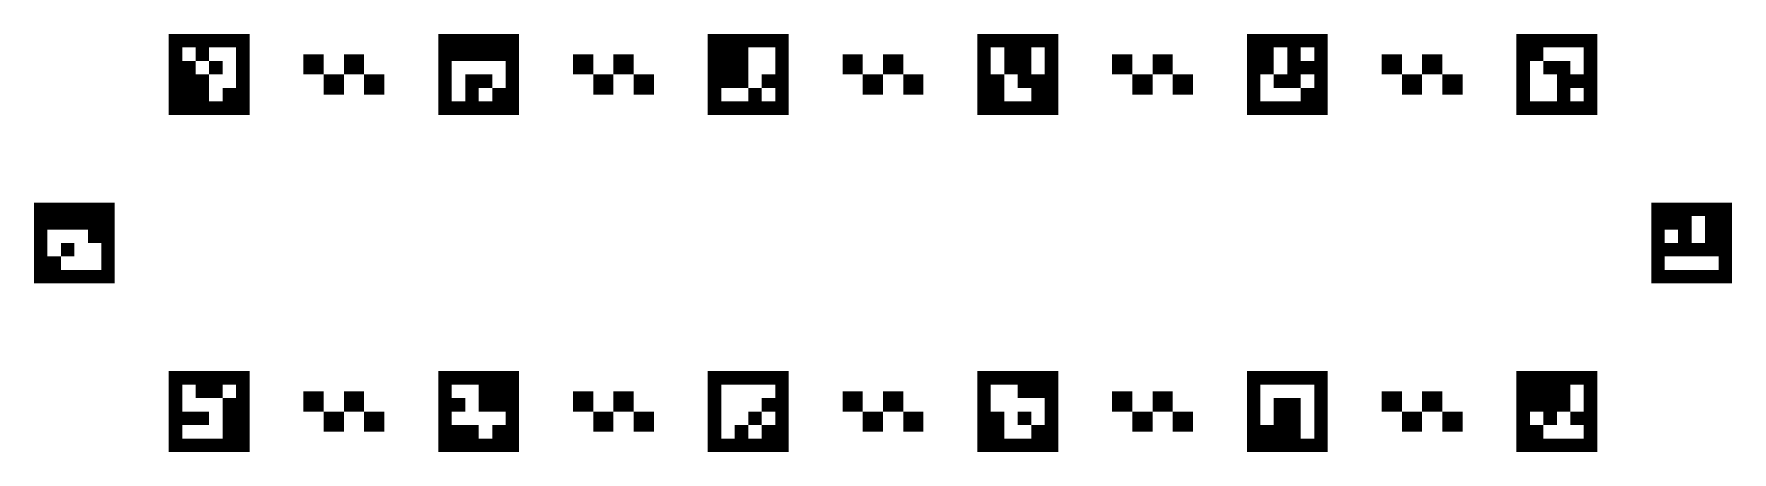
# Model space of a CAD drawing. Header units: millimetres. Extents: x 4 to 256, y 4 to 66.
import ezdxf

# ---------------------------------------------------------------- set-up
doc = ezdxf.new("R2010")
doc.units = ezdxf.units.MM
doc.layers.add('BLACK_FILLED_AREAS', color=1, linetype='Continuous')

msp = doc.modelspace()

# ---------------------------------------------------------------- hatches: boundary and pattern name
at = {"layer": 'BLACK_FILLED_AREAS'}
for points in [[(24, 64), (26, 64), (26, 66), (24, 66)], [(26, 64), (28, 64), (28, 66), (26, 66)], [(28, 64), (30, 64), (30, 66), (28, 66)], [(30, 64), (32, 64), (32, 66), (30, 66)], [(32, 64), (34, 64), (34, 66), (32, 66)], [(34, 64), (36, 64), (36, 66), (34, 66)], [(64, 64), (66, 64), (66, 66), (64, 66)], [(66, 64), (68, 64), (68, 66), (66, 66)], [(68, 64), (70, 64), (70, 66), (68, 66)], [(70, 64), (72, 64), (72, 66), (70, 66)], [(72, 64), (74, 64), (74, 66), (72, 66)], [(74, 64), (76, 64), (76, 66), (74, 66)], [(104, 64), (106, 64), (106, 66), (104, 66)], [(106, 64), (108, 64), (108, 66), (106, 66)], [(108, 64), (110, 64), (110, 66), (108, 66)], [(110, 64), (112, 64), (112, 66), (110, 66)], [(112, 64), (114, 64), (114, 66), (112, 66)], [(114, 64), (116, 64), (116, 66), (114, 66)], [(144, 64), (146, 64), (146, 66), (144, 66)], [(146, 64), (148, 64), (148, 66), (146, 66)], [(148, 64), (150, 64), (150, 66), (148, 66)], [(150, 64), (152, 64), (152, 66), (150, 66)], [(152, 64), (154, 64), (154, 66), (152, 66)], [(154, 64), (156, 64), (156, 66), (154, 66)], [(184, 64), (186, 64), (186, 66), (184, 66)], [(186, 64), (188, 64), (188, 66), (186, 66)], [(188, 64), (190, 64), (190, 66), (188, 66)], [(190, 64), (192, 64), (192, 66), (190, 66)], [(192, 64), (194, 64), (194, 66), (192, 66)], [(194, 64), (196, 64), (196, 66), (194, 66)], [(224, 64), (226, 64), (226, 66), (224, 66)], [(226, 64), (228, 64), (228, 66), (226, 66)], [(228, 64), (230, 64), (230, 66), (228, 66)], [(230, 64), (232, 64), (232, 66), (230, 66)], [(232, 64), (234, 64), (234, 66), (232, 66)], [(234, 64), (236, 64), (236, 66), (234, 66)], [(24, 62), (26, 62), (26, 64), (24, 64)], [(28, 62), (30, 62), (30, 64), (28, 64)], [(34, 62), (36, 62), (36, 64), (34, 64)], [(44, 60), (47, 60), (47, 63), (44, 63)], [(50, 60), (53, 60), (53, 63), (50, 63)], [(64, 62), (66, 62), (66, 64), (64, 64)], [(66, 62), (68, 62), (68, 64), (66, 64)], [(68, 62), (70, 62), (70, 64), (68, 64)], [(70, 62), (72, 62), (72, 64), (70, 64)], [(72, 62), (74, 62), (74, 64), (72, 64)], [(74, 62), (76, 62), (76, 64), (74, 64)], [(84, 60), (87, 60), (87, 63), (84, 63)], [(90, 60), (93, 60), (93, 63), (90, 63)], [(104, 62), (106, 62), (106, 64), (104, 64)], [(106, 62), (108, 62), (108, 64), (106, 64)], [(108, 62), (110, 62), (110, 64), (108, 64)], [(114, 62), (116, 62), (116, 64), (114, 64)], [(124, 60), (127, 60), (127, 63), (124, 63)], [(130, 60), (133, 60), (133, 63), (130, 63)], [(144, 62), (146, 62), (146, 64), (144, 64)], [(148, 62), (150, 62), (150, 64), (148, 64)], [(150, 62), (152, 62), (152, 64), (150, 64)], [(154, 62), (156, 62), (156, 64), (154, 64)], [(164, 60), (167, 60), (167, 63), (164, 63)], [(170, 60), (173, 60), (173, 63), (170, 63)], [(184, 62), (186, 62), (186, 64), (184, 64)], [(186, 62), (188, 62), (188, 64), (186, 64)], [(190, 62), (192, 62), (192, 64), (190, 64)], [(194, 62), (196, 62), (196, 64), (194, 64)], [(204, 60), (207, 60), (207, 63), (204, 63)], [(210, 60), (213, 60), (213, 63), (210, 63)], [(224, 62), (226, 62), (226, 64), (224, 64)], [(226, 62), (228, 62), (228, 64), (226, 64)], [(234, 62), (236, 62), (236, 64), (234, 64)], [(24, 60), (26, 60), (26, 62), (24, 62)], [(26, 60), (28, 60), (28, 62), (26, 62)], [(30, 60), (32, 60), (32, 62), (30, 62)], [(34, 60), (36, 60), (36, 62), (34, 62)], [(64, 60), (66, 60), (66, 62), (64, 62)], [(74, 60), (76, 60), (76, 62), (74, 62)], [(104, 60), (106, 60), (106, 62), (104, 62)], [(106, 60), (108, 60), (108, 62), (106, 62)], [(108, 60), (110, 60), (110, 62), (108, 62)], [(114, 60), (116, 60), (116, 62), (114, 62)], [(144, 60), (146, 60), (146, 62), (144, 62)], [(148, 60), (150, 60), (150, 62), (148, 62)], [(150, 60), (152, 60), (152, 62), (150, 62)], [(154, 60), (156, 60), (156, 62), (154, 62)], [(184, 60), (186, 60), (186, 62), (184, 62)], [(186, 60), (188, 60), (188, 62), (186, 62)], [(190, 60), (192, 60), (192, 62), (190, 62)], [(192, 60), (194, 60), (194, 62), (192, 62)], [(194, 60), (196, 60), (196, 62), (194, 62)], [(224, 60), (226, 60), (226, 62), (224, 62)], [(228, 60), (230, 60), (230, 62), (228, 62)], [(230, 60), (232, 60), (232, 62), (230, 62)], [(234, 60), (236, 60), (236, 62), (234, 62)], [(24, 58), (26, 58), (26, 60), (24, 60)], [(24, 56), (26, 56), (26, 58), (24, 58)], [(26, 58), (28, 58), (28, 60), (26, 60)], [(26, 56), (28, 56), (28, 58), (26, 58)], [(28, 58), (30, 58), (30, 60), (28, 60)], [(28, 56), (30, 56), (30, 58), (28, 58)], [(32, 56), (34, 56), (34, 58), (32, 58)], [(34, 58), (36, 58), (36, 60), (34, 60)], [(34, 56), (36, 56), (36, 58), (34, 58)], [(47, 57), (50, 57), (50, 60), (47, 60)], [(53, 57), (56, 57), (56, 60), (53, 60)], [(64, 58), (66, 58), (66, 60), (64, 60)], [(64, 56), (66, 56), (66, 58), (64, 58)], [(68, 58), (70, 58), (70, 60), (68, 60)], [(68, 56), (70, 56), (70, 58), (68, 58)], [(70, 58), (72, 58), (72, 60), (70, 60)], [(72, 56), (74, 56), (74, 58), (72, 58)], [(74, 58), (76, 58), (76, 60), (74, 60)], [(74, 56), (76, 56), (76, 58), (74, 58)], [(87, 57), (90, 57), (90, 60), (87, 60)], [(93, 57), (96, 57), (96, 60), (93, 60)], [(104, 58), (106, 58), (106, 60), (104, 60)], [(104, 56), (106, 56), (106, 58), (104, 58)], [(106, 58), (108, 58), (108, 60), (106, 60)], [(108, 58), (110, 58), (110, 60), (108, 60)], [(110, 56), (112, 56), (112, 58), (110, 58)], [(112, 58), (114, 58), (114, 60), (112, 60)], [(114, 58), (116, 58), (116, 60), (114, 60)], [(114, 56), (116, 56), (116, 58), (114, 58)], [(127, 57), (130, 57), (130, 60), (127, 60)], [(133, 57), (136, 57), (136, 60), (133, 60)], [(144, 58), (146, 58), (146, 60), (144, 60)], [(144, 56), (146, 56), (146, 58), (144, 58)], [(146, 58), (148, 58), (148, 60), (146, 60)], [(146, 56), (148, 56), (148, 58), (146, 58)], [(150, 58), (152, 58), (152, 60), (150, 60)], [(152, 58), (154, 58), (154, 60), (152, 60)], [(152, 56), (154, 56), (154, 58), (152, 58)], [(154, 58), (156, 58), (156, 60), (154, 60)], [(154, 56), (156, 56), (156, 58), (154, 58)], [(167, 57), (170, 57), (170, 60), (167, 60)], [(173, 57), (176, 57), (176, 60), (173, 60)], [(184, 58), (186, 58), (186, 60), (184, 60)], [(184, 56), (186, 56), (186, 58), (184, 58)], [(188, 58), (190, 58), (190, 60), (188, 60)], [(190, 58), (192, 58), (192, 60), (190, 60)], [(192, 56), (194, 56), (194, 58), (192, 58)], [(194, 58), (196, 58), (196, 60), (194, 60)], [(194, 56), (196, 56), (196, 58), (194, 58)], [(207, 57), (210, 57), (210, 60), (207, 60)], [(213, 57), (216, 57), (216, 60), (213, 60)], [(224, 58), (226, 58), (226, 60), (224, 60)], [(224, 56), (226, 56), (226, 58), (224, 58)], [(230, 58), (232, 58), (232, 60), (230, 60)], [(230, 56), (232, 56), (232, 58), (230, 58)], [(232, 58), (234, 58), (234, 60), (232, 60)], [(234, 58), (236, 58), (236, 60), (234, 60)], [(234, 56), (236, 56), (236, 58), (234, 58)], [(24, 54), (26, 54), (26, 56), (24, 56)], [(26, 54), (28, 54), (28, 56), (26, 56)], [(28, 54), (30, 54), (30, 56), (28, 56)], [(30, 54), (32, 54), (32, 56), (30, 56)], [(32, 54), (34, 54), (34, 56), (32, 56)], [(34, 54), (36, 54), (36, 56), (34, 56)], [(64, 54), (66, 54), (66, 56), (64, 56)], [(66, 54), (68, 54), (68, 56), (66, 56)], [(68, 54), (70, 54), (70, 56), (68, 56)], [(70, 54), (72, 54), (72, 56), (70, 56)], [(72, 54), (74, 54), (74, 56), (72, 56)], [(74, 54), (76, 54), (76, 56), (74, 56)], [(104, 54), (106, 54), (106, 56), (104, 56)], [(106, 54), (108, 54), (108, 56), (106, 56)], [(108, 54), (110, 54), (110, 56), (108, 56)], [(110, 54), (112, 54), (112, 56), (110, 56)], [(112, 54), (114, 54), (114, 56), (112, 56)], [(114, 54), (116, 54), (116, 56), (114, 56)], [(144, 54), (146, 54), (146, 56), (144, 56)], [(146, 54), (148, 54), (148, 56), (146, 56)], [(148, 54), (150, 54), (150, 56), (148, 56)], [(150, 54), (152, 54), (152, 56), (150, 56)], [(152, 54), (154, 54), (154, 56), (152, 56)], [(154, 54), (156, 54), (156, 56), (154, 56)], [(184, 54), (186, 54), (186, 56), (184, 56)], [(186, 54), (188, 54), (188, 56), (186, 56)], [(188, 54), (190, 54), (190, 56), (188, 56)], [(190, 54), (192, 54), (192, 56), (190, 56)], [(192, 54), (194, 54), (194, 56), (192, 56)], [(194, 54), (196, 54), (196, 56), (194, 56)], [(224, 54), (226, 54), (226, 56), (224, 56)], [(226, 54), (228, 54), (228, 56), (226, 56)], [(228, 54), (230, 54), (230, 56), (228, 56)], [(230, 54), (232, 54), (232, 56), (230, 56)], [(232, 54), (234, 54), (234, 56), (232, 56)], [(234, 54), (236, 54), (236, 56), (234, 56)], [(4, 39), (6, 39), (6, 41), (4, 41)], [(6, 39), (8, 39), (8, 41), (6, 41)], [(8, 39), (10, 39), (10, 41), (8, 41)], [(10, 39), (12, 39), (12, 41), (10, 41)], [(12, 39), (14, 39), (14, 41), (12, 41)], [(14, 39), (16, 39), (16, 41), (14, 41)], [(244, 39), (246, 39), (246, 41), (244, 41)], [(246, 39), (248, 39), (248, 41), (246, 41)], [(248, 39), (250, 39), (250, 41), (248, 41)], [(250, 39), (252, 39), (252, 41), (250, 41)], [(252, 39), (254, 39), (254, 41), (252, 41)], [(254, 39), (256, 39), (256, 41), (254, 41)], [(4, 37), (6, 37), (6, 39), (4, 39)], [(6, 37), (8, 37), (8, 39), (6, 39)], [(8, 37), (10, 37), (10, 39), (8, 39)], [(10, 37), (12, 37), (12, 39), (10, 39)], [(12, 37), (14, 37), (14, 39), (12, 39)], [(14, 37), (16, 37), (16, 39), (14, 39)], [(244, 37), (246, 37), (246, 39), (244, 39)], [(246, 37), (248, 37), (248, 39), (246, 39)], [(248, 37), (250, 37), (250, 39), (248, 39)], [(252, 37), (254, 37), (254, 39), (252, 39)], [(254, 37), (256, 37), (256, 39), (254, 39)], [(4, 35), (6, 35), (6, 37), (4, 37)], [(12, 35), (14, 35), (14, 37), (12, 37)], [(14, 35), (16, 35), (16, 37), (14, 37)], [(244, 35), (246, 35), (246, 37), (244, 37)], [(248, 35), (250, 35), (250, 37), (248, 37)], [(252, 35), (254, 35), (254, 37), (252, 37)], [(254, 35), (256, 35), (256, 37), (254, 37)], [(4, 33), (6, 33), (6, 35), (4, 35)], [(4, 31), (6, 31), (6, 33), (4, 33)], [(6, 31), (8, 31), (8, 33), (6, 33)], [(8, 33), (10, 33), (10, 35), (8, 35)], [(14, 33), (16, 33), (16, 35), (14, 35)], [(14, 31), (16, 31), (16, 33), (14, 33)], [(244, 33), (246, 33), (246, 35), (244, 35)], [(244, 31), (246, 31), (246, 33), (244, 33)], [(246, 33), (248, 33), (248, 35), (246, 35)], [(248, 33), (250, 33), (250, 35), (248, 35)], [(250, 33), (252, 33), (252, 35), (250, 35)], [(252, 33), (254, 33), (254, 35), (252, 35)], [(254, 33), (256, 33), (256, 35), (254, 35)], [(254, 31), (256, 31), (256, 33), (254, 33)], [(4, 29), (6, 29), (6, 31), (4, 31)], [(6, 29), (8, 29), (8, 31), (6, 31)], [(8, 29), (10, 29), (10, 31), (8, 31)], [(10, 29), (12, 29), (12, 31), (10, 31)], [(12, 29), (14, 29), (14, 31), (12, 31)], [(14, 29), (16, 29), (16, 31), (14, 31)], [(244, 29), (246, 29), (246, 31), (244, 31)], [(246, 29), (248, 29), (248, 31), (246, 31)], [(248, 29), (250, 29), (250, 31), (248, 31)], [(250, 29), (252, 29), (252, 31), (250, 31)], [(252, 29), (254, 29), (254, 31), (252, 31)], [(254, 29), (256, 29), (256, 31), (254, 31)], [(24, 14), (26, 14), (26, 16), (24, 16)], [(26, 14), (28, 14), (28, 16), (26, 16)], [(28, 14), (30, 14), (30, 16), (28, 16)], [(30, 14), (32, 14), (32, 16), (30, 16)], [(32, 14), (34, 14), (34, 16), (32, 16)], [(34, 14), (36, 14), (36, 16), (34, 16)], [(64, 14), (66, 14), (66, 16), (64, 16)], [(66, 14), (68, 14), (68, 16), (66, 16)], [(68, 14), (70, 14), (70, 16), (68, 16)], [(70, 14), (72, 14), (72, 16), (70, 16)], [(72, 14), (74, 14), (74, 16), (72, 16)], [(74, 14), (76, 14), (76, 16), (74, 16)], [(104, 14), (106, 14), (106, 16), (104, 16)], [(106, 14), (108, 14), (108, 16), (106, 16)], [(108, 14), (110, 14), (110, 16), (108, 16)], [(110, 14), (112, 14), (112, 16), (110, 16)], [(112, 14), (114, 14), (114, 16), (112, 16)], [(114, 14), (116, 14), (116, 16), (114, 16)], [(144, 14), (146, 14), (146, 16), (144, 16)], [(146, 14), (148, 14), (148, 16), (146, 16)], [(148, 14), (150, 14), (150, 16), (148, 16)], [(150, 14), (152, 14), (152, 16), (150, 16)], [(152, 14), (154, 14), (154, 16), (152, 16)], [(154, 14), (156, 14), (156, 16), (154, 16)], [(184, 14), (186, 14), (186, 16), (184, 16)], [(186, 14), (188, 14), (188, 16), (186, 16)], [(188, 14), (190, 14), (190, 16), (188, 16)], [(190, 14), (192, 14), (192, 16), (190, 16)], [(192, 14), (194, 14), (194, 16), (192, 16)], [(194, 14), (196, 14), (196, 16), (194, 16)], [(224, 14), (226, 14), (226, 16), (224, 16)], [(226, 14), (228, 14), (228, 16), (226, 16)], [(228, 14), (230, 14), (230, 16), (228, 16)], [(230, 14), (232, 14), (232, 16), (230, 16)], [(232, 14), (234, 14), (234, 16), (232, 16)], [(234, 14), (236, 14), (236, 16), (234, 16)], [(24, 12), (26, 12), (26, 14), (24, 14)], [(28, 12), (30, 12), (30, 14), (28, 14)], [(30, 12), (32, 12), (32, 14), (30, 14)], [(34, 12), (36, 12), (36, 14), (34, 14)], [(44, 10), (47, 10), (47, 13), (44, 13)], [(50, 10), (53, 10), (53, 13), (50, 13)], [(64, 12), (66, 12), (66, 14), (64, 14)], [(70, 12), (72, 12), (72, 14), (70, 14)], [(72, 12), (74, 12), (74, 14), (72, 14)], [(74, 12), (76, 12), (76, 14), (74, 14)], [(84, 10), (87, 10), (87, 13), (84, 13)], [(90, 10), (93, 10), (93, 13), (90, 13)], [(104, 12), (106, 12), (106, 14), (104, 14)], [(114, 12), (116, 12), (116, 14), (114, 14)], [(124, 10), (127, 10), (127, 13), (124, 13)], [(130, 10), (133, 10), (133, 13), (130, 13)], [(144, 12), (146, 12), (146, 14), (144, 14)], [(150, 12), (152, 12), (152, 14), (150, 14)], [(152, 12), (154, 12), (154, 14), (152, 14)], [(154, 12), (156, 12), (156, 14), (154, 14)], [(164, 10), (167, 10), (167, 13), (164, 13)], [(170, 10), (173, 10), (173, 13), (170, 13)], [(184, 12), (186, 12), (186, 14), (184, 14)], [(194, 12), (196, 12), (196, 14), (194, 14)], [(204, 10), (207, 10), (207, 13), (204, 13)], [(210, 10), (213, 10), (213, 13), (210, 13)], [(224, 12), (226, 12), (226, 14), (224, 14)], [(226, 12), (228, 12), (228, 14), (226, 14)], [(228, 12), (230, 12), (230, 14), (228, 14)], [(230, 12), (232, 12), (232, 14), (230, 14)], [(234, 12), (236, 12), (236, 14), (234, 14)], [(24, 10), (26, 10), (26, 12), (24, 12)], [(32, 10), (34, 10), (34, 12), (32, 12)], [(34, 10), (36, 10), (36, 12), (34, 12)], [(64, 10), (66, 10), (66, 12), (64, 12)], [(66, 10), (68, 10), (68, 12), (66, 12)], [(70, 10), (72, 10), (72, 12), (70, 12)], [(72, 10), (74, 10), (74, 12), (72, 12)], [(74, 10), (76, 10), (76, 12), (74, 12)], [(104, 10), (106, 10), (106, 12), (104, 12)], [(112, 10), (114, 10), (114, 12), (112, 12)], [(114, 10), (116, 10), (116, 12), (114, 12)], [(144, 10), (146, 10), (146, 12), (144, 12)], [(154, 10), (156, 10), (156, 12), (154, 12)], [(184, 10), (186, 10), (186, 12), (184, 12)], [(188, 10), (190, 10), (190, 12), (188, 12)], [(190, 10), (192, 10), (192, 12), (190, 12)], [(194, 10), (196, 10), (196, 12), (194, 12)], [(224, 10), (226, 10), (226, 12), (224, 12)], [(226, 10), (228, 10), (228, 12), (226, 12)], [(228, 10), (230, 10), (230, 12), (228, 12)], [(230, 10), (232, 10), (232, 12), (230, 12)], [(234, 10), (236, 10), (236, 12), (234, 12)], [(24, 8), (26, 8), (26, 10), (24, 10)], [(24, 6), (26, 6), (26, 8), (24, 8)], [(26, 8), (28, 8), (28, 10), (26, 10)], [(28, 8), (30, 8), (30, 10), (28, 10)], [(32, 8), (34, 8), (34, 10), (32, 10)], [(32, 6), (34, 6), (34, 8), (32, 8)], [(34, 8), (36, 8), (36, 10), (34, 10)], [(34, 6), (36, 6), (36, 8), (34, 8)], [(47, 7), (50, 7), (50, 10), (47, 10)], [(53, 7), (56, 7), (56, 10), (53, 10)], [(64, 8), (66, 8), (66, 10), (64, 10)], [(64, 6), (66, 6), (66, 8), (64, 8)], [(66, 6), (68, 6), (68, 8), (66, 8)], [(68, 6), (70, 6), (70, 8), (68, 8)], [(72, 6), (74, 6), (74, 8), (72, 8)], [(74, 8), (76, 8), (76, 10), (74, 10)], [(74, 6), (76, 6), (76, 8), (74, 8)], [(87, 7), (90, 7), (90, 10), (87, 10)], [(93, 7), (96, 7), (96, 10), (93, 10)], [(104, 8), (106, 8), (106, 10), (104, 10)], [(104, 6), (106, 6), (106, 8), (104, 8)], [(108, 6), (110, 6), (110, 8), (108, 8)], [(110, 8), (112, 8), (112, 10), (110, 10)], [(112, 6), (114, 6), (114, 8), (112, 8)], [(114, 8), (116, 8), (116, 10), (114, 10)], [(114, 6), (116, 6), (116, 8), (114, 8)], [(127, 7), (130, 7), (130, 10), (127, 10)], [(133, 7), (136, 7), (136, 10), (133, 10)], [(144, 8), (146, 8), (146, 10), (144, 10)], [(144, 6), (146, 6), (146, 8), (144, 8)], [(146, 8), (148, 8), (148, 10), (146, 10)], [(146, 6), (148, 6), (148, 8), (146, 8)], [(150, 8), (152, 8), (152, 10), (150, 10)], [(152, 6), (154, 6), (154, 8), (152, 8)], [(154, 8), (156, 8), (156, 10), (154, 10)], [(154, 6), (156, 6), (156, 8), (154, 8)], [(167, 7), (170, 7), (170, 10), (167, 10)], [(173, 7), (176, 7), (176, 10), (173, 10)], [(184, 8), (186, 8), (186, 10), (184, 10)], [(184, 6), (186, 6), (186, 8), (184, 8)], [(186, 6), (188, 6), (188, 8), (186, 8)], [(188, 8), (190, 8), (190, 10), (188, 10)], [(188, 6), (190, 6), (190, 8), (188, 8)], [(190, 8), (192, 8), (192, 10), (190, 10)], [(190, 6), (192, 6), (192, 8), (190, 8)], [(194, 8), (196, 8), (196, 10), (194, 10)], [(194, 6), (196, 6), (196, 8), (194, 8)], [(207, 7), (210, 7), (210, 10), (207, 10)], [(213, 7), (216, 7), (216, 10), (213, 10)], [(224, 8), (226, 8), (226, 10), (224, 10)], [(224, 6), (226, 6), (226, 8), (224, 8)], [(226, 6), (228, 6), (228, 8), (226, 8)], [(228, 8), (230, 8), (230, 10), (228, 10)], [(232, 8), (234, 8), (234, 10), (232, 10)], [(234, 8), (236, 8), (236, 10), (234, 10)], [(234, 6), (236, 6), (236, 8), (234, 8)], [(24, 4), (26, 4), (26, 6), (24, 6)], [(26, 4), (28, 4), (28, 6), (26, 6)], [(28, 4), (30, 4), (30, 6), (28, 6)], [(30, 4), (32, 4), (32, 6), (30, 6)], [(32, 4), (34, 4), (34, 6), (32, 6)], [(34, 4), (36, 4), (36, 6), (34, 6)], [(64, 4), (66, 4), (66, 6), (64, 6)], [(66, 4), (68, 4), (68, 6), (66, 6)], [(68, 4), (70, 4), (70, 6), (68, 6)], [(70, 4), (72, 4), (72, 6), (70, 6)], [(72, 4), (74, 4), (74, 6), (72, 6)], [(74, 4), (76, 4), (76, 6), (74, 6)], [(104, 4), (106, 4), (106, 6), (104, 6)], [(106, 4), (108, 4), (108, 6), (106, 6)], [(108, 4), (110, 4), (110, 6), (108, 6)], [(110, 4), (112, 4), (112, 6), (110, 6)], [(112, 4), (114, 4), (114, 6), (112, 6)], [(114, 4), (116, 4), (116, 6), (114, 6)], [(144, 4), (146, 4), (146, 6), (144, 6)], [(146, 4), (148, 4), (148, 6), (146, 6)], [(148, 4), (150, 4), (150, 6), (148, 6)], [(150, 4), (152, 4), (152, 6), (150, 6)], [(152, 4), (154, 4), (154, 6), (152, 6)], [(154, 4), (156, 4), (156, 6), (154, 6)], [(184, 4), (186, 4), (186, 6), (184, 6)], [(186, 4), (188, 4), (188, 6), (186, 6)], [(188, 4), (190, 4), (190, 6), (188, 6)], [(190, 4), (192, 4), (192, 6), (190, 6)], [(192, 4), (194, 4), (194, 6), (192, 6)], [(194, 4), (196, 4), (196, 6), (194, 6)], [(224, 4), (226, 4), (226, 6), (224, 6)], [(226, 4), (228, 4), (228, 6), (226, 6)], [(228, 4), (230, 4), (230, 6), (228, 6)], [(230, 4), (232, 4), (232, 6), (230, 6)], [(232, 4), (234, 4), (234, 6), (232, 6)], [(234, 4), (236, 4), (236, 6), (234, 6)]]:
    msp.add_hatch(color=7, dxfattribs=at).paths.add_polyline_path(points)

doc.saveas('drawing.dxf')
